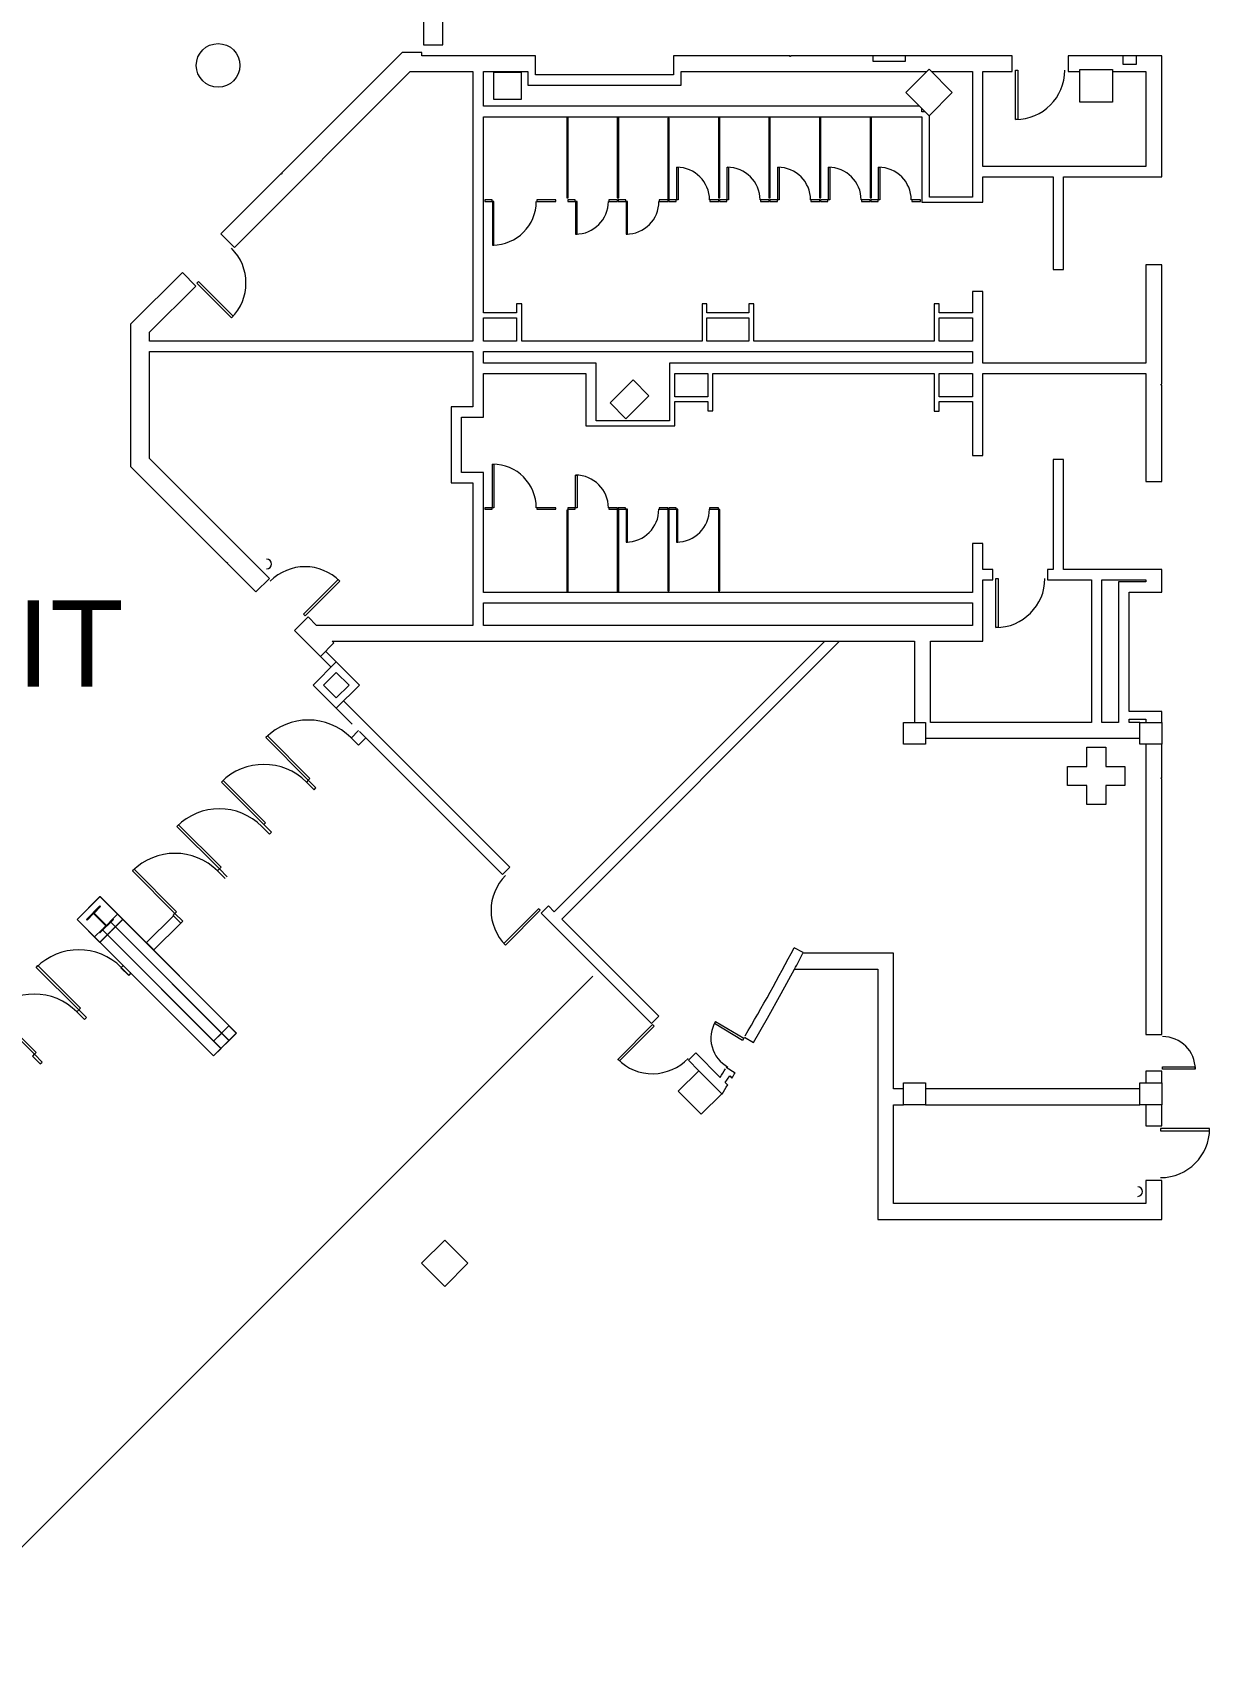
# Model space of a CAD drawing. Header units: inches. Extents: x -357 to 23496, y 116 to 10306.
# Drawn here: x 13104 to 13966, y 7412 to 8597 of the extents above; entities that cross this region are included whole.
import ezdxf
from ezdxf.enums import TextEntityAlignment as Align

# ---------------------------------------------------------------- set-up
doc = ezdxf.new("R2010")
doc.units = ezdxf.units.IN
doc.header["$MEASUREMENT"] = 0
for name, color, linetype, true_color in [('Building', 7, 'Continuous', 0xffffff), ('Columns', 7, 'Continuous', 0xffffff), ('Exit Text', 7, 'Continuous', 0xffffff), ('Fire', 7, 'Continuous', 0xffffff)]:
    doc.layers.add(name, color=color, linetype=linetype, true_color=true_color)
doc.styles.add('Arial', font='Arial.ttf')

msp = doc.modelspace()

# ---------------------------------------------------------------- linework, layer by layer
at = {"layer": 'Building', "color": 18, "lineweight": 5, "true_color": 0x000000, "transparency": 33554687}
for points in [[(13404.2, 8612.2), (13404.2, 8630.6), (13390.2, 8630.6), (13390.2, 8587.9), (13404.2, 8587.9), (13404.2, 8611.6)], [(13894.6, 8568.3), (13919, 8568.3), (13919, 8498.9), (13799.6, 8498.9), (13799.6, 8568.3), (13821.1, 8568.3), (13821.1, 8579.9), (13658.9, 8579.9), (13658.9, 8579.4), (13658.3, 8579.4), (13658.3, 8579.9), (13573.2, 8579.9), (13573.2, 8565.9), (13472.2, 8565.9), (13472.2, 8579.9), (13389, 8579.9), (13389, 8582.3), (13374.6, 8582.3), (13286.3, 8494), (13286.6, 8493.6), (13286.2, 8493.2), (13285.8, 8493.5), (13241.8, 8449.5), (13251.7, 8439.6), (13380.4, 8568.3), (13426.3, 8568.3), (13426.3, 8370.9), (13189.6, 8370.9), (13189.6, 8377.5), (13223.5, 8411.3), (13213.6, 8421.2), (13175.6, 8383.3), (13175.6, 8279.2), (13245.9, 8208.9), (13246.3, 8209.2), (13246.7, 8208.8), (13246.4, 8208.4), (13267.4, 8187.4), (13277.3, 8197.3), (13189.6, 8285), (13189.6, 8363.3), (13426.3, 8363.3), (13426.3, 8322.9), (13410.3, 8322.9), (13410.3, 8267.3), (13426.3, 8267.3), (13426.3, 8162.9), (13311.7, 8162.9), (13305.6, 8169.1), (13295.7, 8159.2), (13314.7, 8140.1)], [(13322.5, 8132.3), (13314.7, 8140.1), (13324.6, 8150), (13323.3, 8151.3), (13749.6, 8151.3), (13749.6, 8091.9), (13757.6, 8091.9), (13757.6, 8080.3), (13914.6, 8080.3), (13914.6, 8091.9), (13906.6, 8091.9), (13906.6, 8094.3), (13919, 8094.3), (13919, 8091.9), (13930.6, 8091.9), (13930.6, 8099.9), (13906.6, 8099.9), (13906.6, 8187.1), (13930.6, 8187.1), (13930.6, 8203.9), (13858.6, 8203.9), (13858.6, 8284.3), (13851, 8284.3), (13851, 8203.9), (13847, 8203.9), (13847, 8196.3), (13879, 8196.3), (13879, 8091.9), (13761.2, 8091.9), (13761.2, 8151.3), (13799.6, 8151.3), (13799.6, 8196.3), (13807, 8196.3), (13807, 8203.9), (13799.6, 8203.9), (13799.6, 8222.9), (13792, 8222.9), (13792, 8186.9), (13434, 8186.9), (13434, 8274.9), (13418, 8274.9), (13418, 8315.3), (13434, 8315.3), (13434, 8347.3), (13509, 8347.3), (13509, 8308.9), (13574, 8308.9), (13574, 8326.7), (13598.3, 8326.7), (13598.3, 8319.9), (13602, 8319.9), (13602, 8347.3), (13764, 8347.3), (13764, 8319.8), (13767.6, 8319.8), (13767.6, 8326.7), (13792, 8326.7), (13792, 8287.3), (13799.6, 8287.3), (13799.6, 8347.3), (13919, 8347.3), (13919, 8268.3), (13930.6, 8268.3), (13930.6, 8338.8), (13930.1, 8338.8), (13930.1, 8339.4), (13930.6, 8339.4), (13930.6, 8426.9), (13919, 8426.9), (13919, 8354.9), (13799.6, 8354.9), (13799.6, 8407.3), (13792, 8407.3), (13792, 8391.7), (13767.6, 8391.7), (13767.6, 8398.4), (13764, 8398.4), (13764, 8370.9), (13632, 8370.9), (13632, 8398.4), (13628.3, 8398.4), (13628.3, 8391.7), (13597.6, 8391.7), (13597.6, 8398.4), (13594, 8398.4), (13594, 8370.9), (13462, 8370.9), (13462, 8398.4), (13458.3, 8398.4), (13458.3, 8391.7), (13434, 8391.7), (13434, 8535.3), (13755, 8535.3), (13755, 8472.7), (13799.6, 8472.7), (13799.6, 8491.3), (13851, 8491.3), (13851, 8423.3), (13858.6, 8423.3), (13858.6, 8491.3), (13930.6, 8491.3), (13930.6, 8579.9), (13862.1, 8579.9), (13862.1, 8568.3), (13870.6, 8568.3)], [(13719, 8579.9), (13719, 8575.9), (13743, 8575.9), (13743, 8579.9)], [(13911.9, 8579.9), (13911.9, 8573.4), (13902.4, 8573.4), (13902.4, 8579.9)], [(13753.3, 8542.9), (13434, 8542.9), (13434, 8568.3), (13466.6, 8568.3), (13466.6, 8558.3), (13578.8, 8558.3), (13578.8, 8568.3), (13758.5, 8568.3)], [(13761.9, 8568.3), (13792, 8568.3), (13792, 8476.3), (13760.6, 8476.3), (13760.6, 8536.4)], [(13823.6, 8569.3), (13825.3, 8569.3), (13825.3, 8533.3), (13823.6, 8533.3), (13823.6, 8569.3)], [(13495, 8535.3), (13495, 8475.8), (13496, 8475.8), (13496, 8535.3)], [(13532, 8535.3), (13532, 8475.8), (13533, 8475.8), (13533, 8535.3)], [(13606, 8535.3), (13606, 8475.8), (13607, 8475.8), (13607, 8535.3)], [(13643, 8535.3), (13643, 8475.8), (13644, 8475.8), (13644, 8535.3)], [(13680, 8535.3), (13680, 8475.8), (13681, 8475.8), (13681, 8535.3)], [(13717, 8535.3), (13717, 8475.8), (13718, 8475.8), (13718, 8535.3)], [(13757.3, 8538.9), (13755, 8538.9), (13755, 8541.3), (13757.3, 8538.9)], [(13569, 8534.3), (13569, 8474.8), (13570, 8474.8), (13570, 8534.3), (13569, 8534.3)], [(13575.5, 8498.3), (13576.5, 8498.3), (13576.5, 8474.3), (13575.5, 8474.3), (13575.5, 8498.3)], [(13612.5, 8498.3), (13613.5, 8498.3), (13613.5, 8474.3), (13612.5, 8474.3), (13612.5, 8498.3)], [(13649.5, 8498.3), (13650.5, 8498.3), (13650.5, 8474.3), (13649.5, 8474.3), (13649.5, 8498.3)], [(13686.5, 8498.3), (13687.5, 8498.3), (13687.5, 8474.3), (13686.5, 8474.3), (13686.5, 8498.3)], [(13723.2, 8498.3), (13724.2, 8498.3), (13724.2, 8474.3), (13723.2, 8474.3), (13723.2, 8498.3)], [(13440.5, 8473.3), (13440.5, 8474.3), (13435, 8474.3), (13435, 8473.3), (13440.5, 8473.3)], [(13440.7, 8441.3), (13441.7, 8441.3), (13441.7, 8473.3), (13440.7, 8473.3), (13440.7, 8441.3)], [(13487, 8473.3), (13487, 8474.3), (13473, 8474.3), (13473, 8473.3), (13487, 8473.3)], [(13501.2, 8473.3), (13501.2, 8474.3), (13495.7, 8474.3), (13495.7, 8473.3), (13501.2, 8473.3)], [(13501.5, 8449.3), (13502.5, 8449.3), (13502.5, 8473.3), (13501.5, 8473.3), (13501.5, 8449.3)], [(13532.2, 8473.3), (13532.2, 8474.3), (13525.7, 8474.3), (13525.7, 8473.3), (13532.2, 8473.3)], [(13538.2, 8473.3), (13538.2, 8474.3), (13532.7, 8474.3), (13532.7, 8473.3), (13538.2, 8473.3)], [(13538.5, 8449.3), (13539.5, 8449.3), (13539.5, 8473.3), (13538.5, 8473.3), (13538.5, 8449.3)], [(13569.2, 8473.3), (13569.2, 8474.3), (13562.7, 8474.3), (13562.7, 8473.3), (13569.2, 8473.3)], [(13569.7, 8473.3), (13575.2, 8473.3), (13575.2, 8474.3), (13569.7, 8474.3), (13569.7, 8473.3)], [(13599.7, 8473.3), (13606.2, 8473.3), (13606.2, 8474.3), (13599.7, 8474.3), (13599.7, 8473.3)], [(13606.7, 8473.3), (13612.2, 8473.3), (13612.2, 8474.3), (13606.7, 8474.3), (13606.7, 8473.3)], [(13636.7, 8473.3), (13643.2, 8473.3), (13643.2, 8474.3), (13636.7, 8474.3), (13636.7, 8473.3)], [(13643.7, 8473.3), (13649.2, 8473.3), (13649.2, 8474.3), (13643.7, 8474.3), (13643.7, 8473.3)], [(13673.7, 8473.3), (13680.2, 8473.3), (13680.2, 8474.3), (13673.7, 8474.3), (13673.7, 8473.3)], [(13680.7, 8473.3), (13686.2, 8473.3), (13686.2, 8474.3), (13680.7, 8474.3), (13680.7, 8473.3)], [(13710.7, 8473.3), (13717.2, 8473.3), (13717.2, 8474.3), (13710.7, 8474.3), (13710.7, 8473.3)], [(13717.5, 8473.3), (13723, 8473.3), (13723, 8474.3), (13717.5, 8474.3), (13717.5, 8473.3)], [(13747.5, 8473.3), (13754, 8473.3), (13754, 8474.3), (13747.5, 8474.3), (13747.5, 8473.3)], [(13224.2, 8413.5), (13225.4, 8414.7), (13250.9, 8389.2), (13249.6, 8388), (13224.2, 8413.5)], [(13434, 8370.9), (13434, 8388.1), (13458.3, 8388.1), (13458.3, 8370.9), (13434, 8370.9)], [(13597.6, 8370.9), (13597.6, 8388.1), (13628.3, 8388.1), (13628.3, 8370.9), (13597.6, 8370.9)], [(13767.6, 8370.9), (13767.6, 8388.1), (13792, 8388.1), (13792, 8370.9), (13767.6, 8370.9)], [(13792, 8363.3), (13792, 8354.9), (13570.3, 8354.9), (13570.3, 8312.6), (13516.6, 8312.6), (13516.6, 8354.9), (13434, 8354.9), (13434, 8363.3), (13792, 8363.3)], [(13598.3, 8347.3), (13598.3, 8330.3), (13574, 8330.3), (13574, 8347.3), (13598.3, 8347.3)], [(13792, 8347.3), (13792, 8330.3), (13767.6, 8330.3), (13767.6, 8347.3), (13792, 8347.3)], [(13555.2, 8331), (13543.6, 8342.6), (13526.7, 8325.7), (13538.3, 8314.1), (13555.2, 8331)], [(13440.7, 8280.9), (13441.7, 8280.9), (13441.7, 8248.9), (13440.7, 8248.9), (13440.7, 8280.9)], [(13501.5, 8272.9), (13502.5, 8272.9), (13502.5, 8248.9), (13501.5, 8248.9), (13501.5, 8272.9)], [(13435, 8247.9), (13440.5, 8247.9), (13440.5, 8248.9), (13435, 8248.9), (13435, 8247.9)], [(13473, 8247.9), (13487, 8247.9), (13487, 8248.9), (13473, 8248.9), (13473, 8247.9)], [(13495, 8247.2), (13495, 8187.7), (13496, 8187.7), (13496, 8247.2), (13495, 8247.2)], [(13495.7, 8247.9), (13501.2, 8247.9), (13501.2, 8248.9), (13495.7, 8248.9), (13495.7, 8247.9)], [(13525.7, 8247.9), (13532.1, 8247.9), (13532.1, 8248.9), (13525.7, 8248.9), (13525.7, 8247.9)], [(13532, 8247.2), (13532, 8187.7), (13533, 8187.7), (13533, 8247.2), (13532, 8247.2)], [(13538.1, 8247.9), (13538.1, 8248.9), (13532.6, 8248.9), (13532.6, 8247.9), (13538.1, 8247.9)], [(13538.4, 8223.9), (13539.4, 8223.9), (13539.4, 8247.9), (13538.4, 8247.9), (13538.4, 8223.9)], [(13569.1, 8247.9), (13569.1, 8248.9), (13562.6, 8248.9), (13562.6, 8247.9), (13569.1, 8247.9)], [(13569, 8247.7), (13569, 8188.2), (13570, 8188.2), (13570, 8247.7), (13569, 8247.7)], [(13575.1, 8247.9), (13575.1, 8248.9), (13569.6, 8248.9), (13569.6, 8247.9), (13575.1, 8247.9)], [(13575.4, 8223.9), (13576.4, 8223.9), (13576.4, 8247.9), (13575.4, 8247.9), (13575.4, 8223.9)], [(13606.1, 8247.9), (13606.1, 8248.9), (13599.6, 8248.9), (13599.6, 8247.9), (13606.1, 8247.9)], [(13606, 8247.7), (13606, 8188.2), (13607, 8188.2), (13607, 8247.7), (13606, 8247.7)], [(13303.4, 8169.8), (13302.2, 8171), (13327.7, 8196.5), (13328.9, 8195.2), (13303.4, 8169.8)], [(13809, 8197.3), (13810.7, 8197.3), (13810.7, 8161.3), (13809, 8161.3), (13809, 8197.3)], [(13899, 8194.7), (13899, 8091.9), (13886.6, 8091.9), (13886.6, 8196.3), (13919, 8196.3), (13919, 8194.7), (13899, 8194.7)], [(13792, 8179.3), (13792, 8162.9), (13434, 8162.9), (13434, 8179.3), (13792, 8179.3)], [(13326.3, 8136.1), (13309.4, 8119.1), (13326.3, 8102.2), (13343.3, 8119.1), (13326.3, 8136.1), (13318.5, 8143.9)], [(13694.7, 8151.3), (13491.3, 7947.9), (13562.5, 7876.8), (13557.1, 7871.4), (13476.3, 7952.2), (13481.7, 7957.6), (13485.9, 7953.3), (13683.9, 8151.3)], [(13317, 8119.1), (13326.3, 8109.8), (13335.7, 8119.1), (13326.3, 8128.5), (13317, 8119.1)], [(13326.3, 8102.2), (13337.9, 8090.6)], [(13343.3, 8085.2), (13448, 7980.5), (13453.4, 7985.9), (13331.7, 8107.5)], [(13342.6, 8085.9), (13337.2, 8080.4)], [(13274.7, 8080.7), (13275.9, 8082), (13307, 8050.8), (13305.8, 8049.6), (13274.7, 8080.7), (13274.7, 8080.7)], [(13348, 8080.5), (13342.6, 8075.1), (13336.9, 8080.7)], [(13919, 7863.3), (13930.6, 7863.3), (13930.6, 8050.8), (13930.1, 8050.8), (13930.1, 8051.4), (13930.6, 8051.4), (13930.6, 8075.9), (13919, 8075.9), (13919, 7863.3)], [(13242.2, 8048.2), (13243.4, 8049.4), (13274.5, 8018.3), (13273.3, 8017.1), (13242.2, 8048.2), (13242.2, 8048.2)], [(13304.4, 8048.2), (13310, 8042.5), (13311.4, 8043.9), (13305.8, 8049.6), (13304.4, 8048.2), (13310, 8042.5)], [(13239.3, 7983.1), (13245, 7977.5), (13239.3, 7983.1), (13242, 7985.8), (13210.9, 8016.9), (13209.6, 8015.7), (13240.7, 7984.6), (13246.4, 7978.9)], [(13273.3, 8017.1), (13278.9, 8011.4), (13277.5, 8010), (13271.9, 8015.7)], [(13271.9, 8015.7), (13277.5, 8010)], [(13177.1, 7983.1), (13178.3, 7984.4), (13209.4, 7953.3), (13208.2, 7952), (13177.1, 7983.1), (13177.1, 7983.1)], [(13153.4, 7964.4), (13136.5, 7947.5), (13153.2, 7930.8), (13170.1, 7947.7), (13153.4, 7964.4), (13153.4, 7964.4)], [(13153.3, 7930.9), (13170, 7947.6), (13153.3, 7964.3), (13136.6, 7947.6), (13153.3, 7930.9), (13236.5, 7847.7), (13242, 7853.2), (13158.8, 7936.4)], [(13148.6, 7951.9), (13143.9, 7947.2), (13143.4, 7947.6), (13153.3, 7957.5), (13153.8, 7957.1), (13149, 7952.3), (13158, 7943.3), (13162.8, 7948), (13163.2, 7947.6), (13153.3, 7937.7), (13152.9, 7938.1), (13157.6, 7942.9), (13148.6, 7951.9)], [(13475.6, 7954.3), (13474.4, 7955.5), (13448.9, 7930.1), (13450.1, 7928.8), (13475.6, 7954.3)], [(13247.8, 7859), (13253.2, 7864.4), (13166.1, 7951.5), (13160.7, 7946.1), (13247.8, 7859)], [(13170.1, 7947.7), (13253.2, 7864.4), (13247.6, 7858.9), (13164.6, 7942.1), (13170.1, 7947.7), (13170.1, 7947.7)], [(13187.2, 7930.4), (13207.1, 7950.3), (13212.5, 7945), (13192.6, 7925.1)], [(13213.9, 7946.4), (13212.5, 7945), (13206.8, 7950.6), (13208.2, 7952), (13213.9, 7946.4)], [(13236.5, 7847.7), (13241.9, 7853.1), (13154.8, 7940.2), (13149.4, 7934.8), (13236.5, 7847.7)], [(13187.4, 7930.7), (13192.8, 7925.3)], [(13668.1, 7923.3), (13661.4, 7926.8)], [(13667.9, 7922.9), (13668, 7923.1)], [(13734.2, 7922.9), (13667.9, 7922.9)], [(13668, 7923.1), (13668.1, 7923.3)], [(13734.2, 7823.6), (13734.2, 7922.9)], [(13106.7, 7912.5), (13107.9, 7913.8), (13139, 7882.7), (13137.8, 7881.4), (13106.7, 7912.5), (13106.7, 7912.5)], [(13170.5, 7913.4), (13170.1, 7913.7), (13168.7, 7912.3), (13174.4, 7906.7), (13175.8, 7908.1), (13175.4, 7908.4)], [(13170.6, 7913.6), (13170.3, 7914), (13168.9, 7912.5), (13174.5, 7906.9), (13175.9, 7908.3), (13175.6, 7908.7)], [(13625.1, 7861.5), (13631.6, 7857.5), (13641.9, 7875.3), (13652, 7893.3), (13661.8, 7911.3)], [(13661.8, 7911.3), (13722.6, 7911.3)], [(13722.6, 7911.3), (13722.6, 7727.9)], [(12849.9, 7581.3), (13019.6, 7411.6), (13514.2, 7906.2)], [(13074.1, 7880), (13075.4, 7881.2), (13106.5, 7850.1), (13105.3, 7848.9), (13074.1, 7880), (13074.1, 7880)], [(13138.1, 7881.1), (13137.8, 7881.4), (13136.4, 7880), (13142, 7874.3), (13143.4, 7875.8), (13143.1, 7876.1)], [(13137.8, 7881.4), (13143.4, 7875.8)], [(13603.1, 7871.4), (13604, 7872.9), (13624.5, 7860.6), (13623.6, 7859.1), (13603.1, 7871.4)], [(13236.5, 7858.5), (13247.7, 7869.7), (13253, 7864.3), (13241.9, 7853.1)], [(13236.5, 7858.5), (13241.9, 7853.1), (13247.8, 7859), (13242.4, 7864.4), (13236.5, 7858.5)], [(13557.8, 7870.7), (13532.3, 7845.2)], [(13533.6, 7844), (13532.3, 7845.2), (13557.8, 7870.7), (13559, 7869.4), (13533.6, 7844)], [(13105.6, 7848.6), (13105.2, 7848.9), (13103.8, 7847.5), (13109.5, 7841.8), (13110.9, 7843.2), (13110.5, 7843.6)], [(13105.3, 7848.9), (13110.9, 7843.2)], [(13584, 7844.5), (13589.4, 7849.9)], [(13589.4, 7849.9), (13607.3, 7832)], [(13591.6, 7836.9), (13576.6, 7821.9)], [(13591.6, 7836.9), (13584, 7844.5)], [(13608.5, 7820), (13591.6, 7836.9)], [(13618.2, 7835.2), (13611.7, 7839.2)], [(13919, 7827.9), (13930.6, 7827.9), (13930.6, 7836.6), (13919, 7836.6), (13919, 7827.9)], [(13931.1, 7837.9), (13931.1, 7839.7), (13955.1, 7839.7), (13955.1, 7837.9), (13931.1, 7837.9)], [(13611, 7828.3), (13614.3, 7833.1)], [(13612.8, 7826.4), (13611, 7828.3)], [(13614.3, 7833.1), (13615.9, 7831.5)], [(13741.6, 7823.6), (13734.2, 7823.6)], [(13741.6, 7811.9), (13741.6, 7823.6)], [(13914.6, 7811.9), (13914.6, 7823.6), (13757.6, 7823.6), (13757.6, 7811.9), (13914.6, 7811.9)], [(13576.6, 7821.9), (13593.5, 7805)], [(13593.5, 7805), (13608.5, 7820)], [(13608.5, 7820), (13608.7, 7819.8)], [(13734.2, 7739.6), (13734.2, 7811.9)], [(13734.2, 7811.9), (13741.6, 7811.9)], [(13930.6, 7811.9), (13919, 7811.9), (13919, 7796.6), (13930.6, 7796.6), (13930.6, 7811.9)], [(13929.6, 7794.6), (13929.6, 7792.8), (13965.6, 7792.8), (13965.6, 7794.6), (13929.6, 7794.6)], [(13930.6, 7756.6), (13919, 7756.6)], [(13919, 7756.6), (13919, 7739.6)], [(13930.6, 7727.9), (13930.6, 7756.6)], [(13919, 7739.6), (13734.2, 7739.6)], [(13722.6, 7727.9), (13930.6, 7727.9)]]:
    msp.add_lwpolyline(points, dxfattribs=at).dxf.unprotected_set("ltscale", 0)
for centre, radius, start, end in [((13823.6, 8569.3), 36, -90, 0), ((13575.5, 8474.3), 24, 0, 90), ((13612.5, 8474.3), 24, 0, 90), ((13649.5, 8474.3), 24, 0, 90), ((13686.5, 8474.3), 24, 0, 90), ((13723.2, 8474.3), 24, 0, 90), ((13440.7, 8473.3), 32, -90, 0), ((13501.5, 8473.3), 24, -90, 0), ((13538.5, 8473.3), 24, -90, 0), ((13224.2, 8413.5), 36, -45, 45), ((13440.7, 8248.9), 32, 0, 90), ((13501.5, 8248.9), 24, 0, 90), ((13538.4, 8247.9), 24, -90, 0), ((13575.4, 8247.9), 24, -90, 0), ((13303.4, 8169.8), 36, 45, 135), ((13809, 8197.3), 36, -90, 0), ((13305.8, 8049.6), 44, 45, 135), ((13273.3, 8017.1), 44, 45, 135), ((13240.7, 7984.6), 44, 45, 135), ((13208.2, 7952), 44, 45, 135), ((13475.6, 7954.3), 36, 135, -135), ((13137.8, 7881.4), 44, 45, 135), ((12297.5, 8641.8), 1539.9, -30.4098, -27.6646), ((12297.5, 8641.8), 1547.5, -28.1661, -27.6789), ((13105.3, 7848.9), 44, 45, 135), ((13624.5, 7860.6), 24, 149.0692, -118.8414), ((13931.1, 7837.9), 24, 0, 90), ((13557.8, 7870.7), 36, -135, -43.6073), ((12297.5, 8641.8), 1539.9, -31.7277, -31.4517), ((12297.5, 8641.8), 1547.5, -32.0841, -31.7943), ((12297.5, 8641.8), 1547.5, -31.5756, -31.4121), ((13929.6, 7794.6), 36, -90, 0)]:
    msp.add_arc(centre, radius, start, end, dxfattribs=at).dxf.unprotected_set("ltscale", 0)
at = {"layer": 'Columns', "color": 6, "lineweight": 5, "transparency": 33554687}
for points in [[(13441.6, 8547.9), (13441.6, 8567.9), (13461.6, 8567.9), (13461.6, 8547.9), (13441.6, 8547.9)], [(13760.2, 8536), (13743.2, 8553), (13760.2, 8570), (13777.2, 8553), (13760.2, 8536)], [(13870.6, 8545.9), (13870.6, 8569.9), (13894.6, 8569.9), (13894.6, 8545.9), (13870.6, 8545.9)], [(13741.6, 8075.9), (13741.6, 8091.9), (13757.6, 8091.9), (13757.6, 8075.9), (13741.6, 8075.9)], [(13914.6, 8075.9), (13914.6, 8091.9), (13930.6, 8091.9), (13930.6, 8075.9), (13914.6, 8075.9)], [(13875.6, 8031.7), (13875.6, 8045.7), (13861.6, 8045.7), (13861.6, 8059.7), (13875.6, 8059.7), (13875.6, 8073.7), (13889.6, 8073.7), (13889.6, 8059.7), (13903.6, 8059.7), (13903.6, 8045.7), (13889.6, 8045.7), (13889.6, 8031.7), (13875.6, 8031.7)], [(13741.6, 7811.9), (13741.6, 7827.9), (13757.6, 7827.9), (13757.6, 7811.9), (13741.6, 7811.9)], [(13914.6, 7811.9), (13914.6, 7827.9), (13930.6, 7827.9), (13930.6, 7811.9), (13914.6, 7811.9)], [(13405.7, 7678.9), (13422.7, 7695.9), (13405.7, 7712.8), (13388.7, 7695.9), (13405.7, 7678.9), (13405.7, 7678.9)]]:
    msp.add_lwpolyline(points, dxfattribs=at).dxf.unprotected_set("ltscale", 0)
msp.add_circle((13239.8, 8572.8), 16, dxfattribs=at).dxf.unprotected_set("ltscale", 0)
at = {"layer": 'Fire', "color": 1, "lineweight": 5, "transparency": 33554687}
for centre in [(13275.3, 8207.8), (13913, 7748.4)]:
    msp.add_arc(centre, 3.5, -90, 90, dxfattribs=at).dxf.unprotected_set("ltscale", 0)

# ---------------------------------------------------------------- texts
at = {"layer": 'Exit Text', "color": 1, "style": 'Arial'}
msp.add_text('EXIT', height=63.28, rotation=0.0178, dxfattribs=at).set_placement((13072.5, 8117.9), align=Align.CENTER)

doc.saveas('drawing.dxf')
